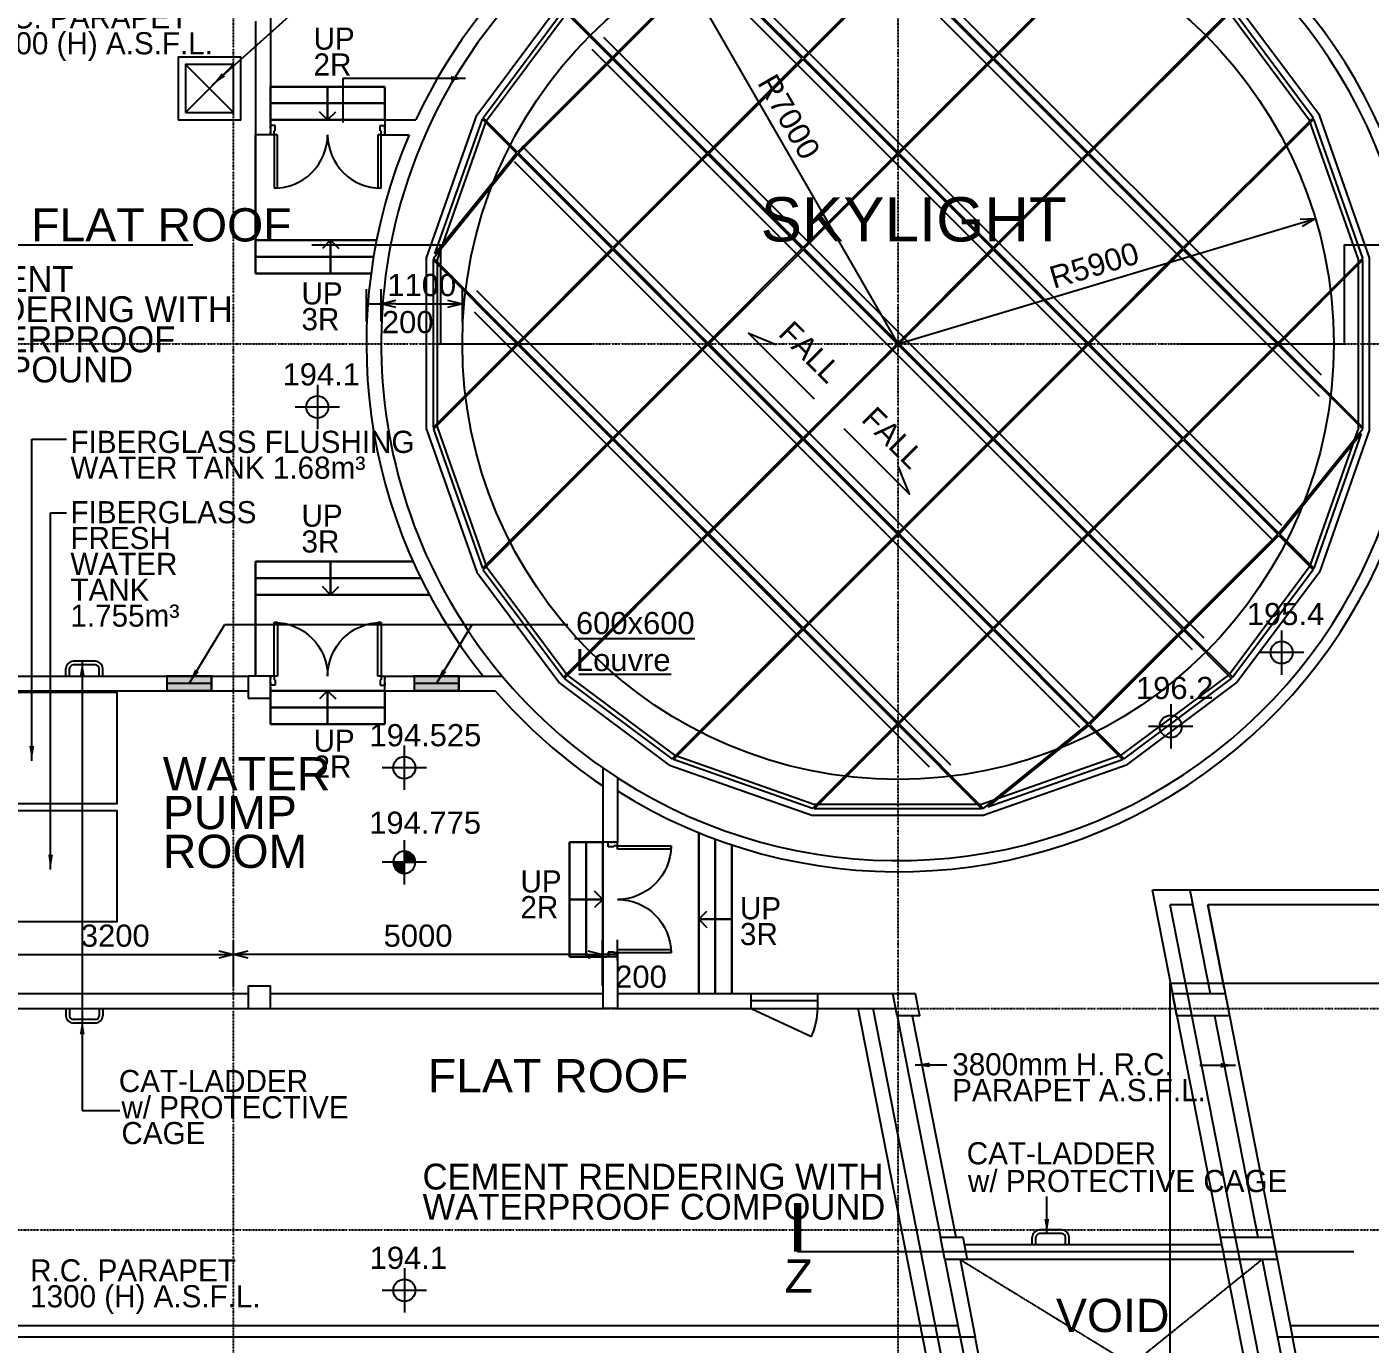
# Model space of a CAD drawing. Header units: millimetres. Extents: x 464 to 50148, y 310 to 56051.
# Drawn here: x 9961 to 28153, y 9373 to 27210 of the extents above; entities that cross this region are included whole.
import ezdxf

# ---------------------------------------------------------------- set-up
doc = ezdxf.new("R2010")
doc.units = ezdxf.units.MM
doc.linetypes.add('CENTER', pattern=[50.8, 31.75, -6.35, 6.35, -6.35])
doc.linetypes.add('DASHDOT', pattern=[1, 0.5, -0.25, 0, -0.25])
doc.layers.get('0').update_dxf_attribs({"color": 8})
doc.layers.get('Defpoints').update_dxf_attribs({"color": 8})
doc.layers.add('A Wall', color=8, linetype='Continuous', lineweight=30)
for name, color, linetype in [('A-032-PLAN LEVELS', 8, 'Continuous'), ('BW-AC-PLINTH', 8, 'Continuous'), ('BW-AC-SO', 8, 'Continuous'), ('COL-10 Rev j', 8, 'Continuous'), ('COL-228 Rev j', 8, 'Continuous'), ('DLN020__', 8, 'DASHDOT'), ('DLN030', 8, 'Continuous'), ('DLN032__', 8, 'Continuous'), ('DLN040__', 8, 'Continuous'), ('DLN041__', 8, 'Continuous'), ('DLN052__', 8, 'Continuous'), ('DLN210__', 8, 'Continuous'), ('DLN220__', 8, 'Continuous'), ('DLN240__', 8, 'Continuous'), ('DLN246__', 8, 'Continuous'), ('DLN280__', 8, 'Continuous'), ('DLN314__', 8, 'Continuous'), ('DLN324__', 8, 'Continuous'), ('DLN325__', 8, 'Continuous'), ('DLN327__', 8, 'CENTER'), ('DLN374__', 8, 'Continuous'), ('FITDOOR', 8, 'Continuous'), ('LEVEL', 8, 'Continuous')]:
    doc.layers.add(name, color=color, linetype=linetype)
doc.styles.add('ROMANS', font='swissl.ttf')
doc.styles.add('SWIS721LT450', font='swissl.ttf')
doc.styles.add('SWIS721LT750', font='swissl.ttf')
doc.dimstyles.new('INTDIM', dxfattribs={"dimscale": 200, "dimtxt": 2.25, "dimasz": 1.5, "dimexe": 1, "dimexo": 0, "dimgap": 1, "dimtad": 1, "dimdec": 0, "dimrnd": 1, "dimzin": 1, "dimdsep": 46, "dimtxsty": 'SWIS721LT450', "dimcen": 1, "dimclrd": 256, "dimclre": 256, "dimclrt": 256, "dimaunit": 1, "dimadec": 3, "dimazin": 0, "dimtfac": 1, "dimtdec": 0, "dimtix": 1, "dimtmove": 2, "dimatfit": 0, "dimfxl": 1, "dimtolj": 1, "dimtzin": 0, "dimarcsym": 0})

# ---------------------------------------------------------------- blocks, each defined once
blk = doc.blocks.new('DIMARR')
for p, q in [((-1, 0.25), (0, 0)), ((-1, 0), (0, 0)), ((0, 0), (-1, -0.25))]:
    blk.add_line(p, q)
blk = doc.blocks.new('*D104')
at = {"layer": 'Defpoints', "color": 0, "transparency": 16777216}
for p in [(27411, 24614), (21759, 22919)]:
    blk.add_point(p, dxfattribs=at)
at = {"layer": 'DLN030', "lineweight": -2, "transparency": 16777216}
blk.add_line((21759, 22919), (27219, 24556), dxfattribs=at)
at = {"layer": 'DLN030', "lineweight": -2, "transparency": 16777216, "xscale": 200, "yscale": 200, "zscale": 200, "rotation": 16.68694056221855}
blk.add_blockref('DIMARR', (27411, 24614), dxfattribs=at)
at = {"layer": 'DLN030', "transparency": 16777216, "insert": (24416, 23981), "char_height": 300, "attachment_point": 5, "rotation": 16.6869, "style": 'SWIS721LT450'}
blk.add_mtext('\\A1;R5900', dxfattribs=at)
blk = doc.blocks.new('*D105')
at = {"layer": 'Defpoints', "color": 0, "transparency": 16777216}
for p in [(18265, 28985), (21759, 22919)]:
    blk.add_point(p, dxfattribs=at)
at = {"layer": 'DLN030', "lineweight": -2, "transparency": 16777216}
blk.add_line((21759, 22919), (18365, 28812), dxfattribs=at)
at = {"layer": 'DLN030', "lineweight": -2, "transparency": 16777216, "xscale": 200, "yscale": 200, "zscale": 200, "rotation": 119.9477656497682}
blk.add_blockref('DIMARR', (18265, 28985), dxfattribs=at)
at = {"layer": 'DLN030', "transparency": 16777216, "insert": (20282, 25992), "char_height": 300, "attachment_point": 5, "rotation": 299.9478, "style": 'SWIS721LT450'}
blk.add_mtext('\\A1;R7000', dxfattribs=at)
blk = doc.blocks.new('*D152')
at = {"layer": 'Defpoints', "color": 0, "transparency": 16777216}
for p in [(17759, 14648), (17759, 14368), (17959, 14368)]:
    blk.add_point(p, dxfattribs=at)
at = {"layer": 'DLN030', "lineweight": -2, "transparency": 16777216}
for p, q in [((17759, 14568), (17759, 14848)), ((17959, 14568), (17959, 14848)), ((17959, 14648), (17759, 14648))]:
    blk.add_line(p, q, dxfattribs=at)
at = {"layer": 'DLN030', "transparency": 16777216, "insert": (18278, 14346), "char_height": 300, "attachment_point": 5, "style": 'SWIS721LT450'}
blk.add_mtext('\\A1;200', dxfattribs=at)
blk = doc.blocks.new('*D154')
at = {"layer": 'Defpoints', "color": 0, "transparency": 16777216}
for p in [(12759, 14648), (9559, 14027), (12759, 14027)]:
    blk.add_point(p, dxfattribs=at)
at = {"layer": 'DLN030', "lineweight": -2, "transparency": 16777216}
for p, q in [((9559, 14227), (9559, 14848)), ((12759, 14227), (12759, 14848)), ((9759, 14648), (12559, 14648))]:
    blk.add_line(p, q, dxfattribs=at)
at = {"layer": 'DLN030', "lineweight": -2, "transparency": 16777216, "xscale": 200, "yscale": 200, "zscale": 200, "rotation": 180}
blk.add_blockref('DIMARR', (9559, 14648), dxfattribs=at)
at = {"layer": 'DLN030', "lineweight": -2, "transparency": 16777216, "xscale": 200, "yscale": 200, "zscale": 200}
blk.add_blockref('DIMARR', (12759, 14648), dxfattribs=at)
at = {"layer": 'DLN030', "transparency": 16777216, "insert": (11159, 14902), "char_height": 300, "attachment_point": 5, "style": 'SWIS721LT450'}
blk.add_mtext('\\A1;3200', dxfattribs=at)
blk = doc.blocks.new('*D155')
at = {"layer": 'Defpoints', "color": 0, "transparency": 16777216}
for p in [(14759, 23458), (14559, 23018), (14759, 23020)]:
    blk.add_point(p, dxfattribs=at)
at = {"layer": 'DLN030', "lineweight": -2, "transparency": 16777216}
for p, q in [((14559, 23218), (14559, 23658)), ((14759, 23220), (14759, 23658)), ((14559, 23458), (14759, 23458))]:
    blk.add_line(p, q, dxfattribs=at)
at = {"layer": 'DLN030', "transparency": 16777216, "insert": (15119, 23210), "char_height": 300, "attachment_point": 5, "style": 'SWIS721LT450'}
blk.add_mtext('\\A1;200', dxfattribs=at)
blk = doc.blocks.new('*D156')
at = {"layer": 'Defpoints', "color": 0, "transparency": 16777216}
for p in [(15859, 23458), (14759, 23020), (15859, 23020)]:
    blk.add_point(p, dxfattribs=at)
at = {"layer": 'DLN030', "lineweight": -2, "transparency": 16777216}
for p, q in [((14759, 23220), (14759, 23658)), ((15859, 23220), (15859, 23658)), ((14959, 23458), (15659, 23458))]:
    blk.add_line(p, q, dxfattribs=at)
at = {"layer": 'DLN030', "lineweight": -2, "transparency": 16777216, "xscale": 200, "yscale": 200, "zscale": 200, "rotation": 180}
blk.add_blockref('DIMARR', (14759, 23458), dxfattribs=at)
at = {"layer": 'DLN030', "lineweight": -2, "transparency": 16777216, "xscale": 200, "yscale": 200, "zscale": 200}
blk.add_blockref('DIMARR', (15859, 23458), dxfattribs=at)
at = {"layer": 'DLN030', "transparency": 16777216, "insert": (15309, 23712), "char_height": 300, "attachment_point": 5, "style": 'SWIS721LT450'}
blk.add_mtext('\\A1;1100', dxfattribs=at)
blk = doc.blocks.new('*D159')
at = {"layer": 'Defpoints', "color": 0, "transparency": 16777216}
for p in [(12759, 14648), (12759, 14027), (17759, 14027)]:
    blk.add_point(p, dxfattribs=at)
at = {"layer": 'DLN030', "lineweight": -2, "transparency": 16777216}
for p, q in [((12759, 14227), (12759, 14848)), ((17759, 14227), (17759, 14848)), ((17559, 14648), (12959, 14648))]:
    blk.add_line(p, q, dxfattribs=at)
at = {"layer": 'DLN030', "lineweight": -2, "transparency": 16777216, "xscale": 200, "yscale": 200, "zscale": 200, "rotation": 180}
blk.add_blockref('DIMARR', (12759, 14648), dxfattribs=at)
at = {"layer": 'DLN030', "lineweight": -2, "transparency": 16777216, "xscale": 200, "yscale": 200, "zscale": 200}
blk.add_blockref('DIMARR', (17759, 14648), dxfattribs=at)
at = {"layer": 'DLN030', "transparency": 16777216, "insert": (15259, 14902), "char_height": 300, "attachment_point": 5, "style": 'SWIS721LT450'}
blk.add_mtext('\\A1;5000', dxfattribs=at)
blk = doc.blocks.new('A$C16E72C10')
at = {"layer": 'DLN324__'}
for points in [[(-1215, 6273), (-3041, 5629), (-2581, 5169), (-1215, 6273)], [(-1159, 6292), (-2567, 5155), (-1287, 3875), (-14, 5148)], [(3041, 5629), (1287, 3875), (14, 5148), (1159, 6292)], [(-2595, 5155), (-3060, 5620), (-4517, 4532), (-3868, 3882)], [(1301, 3861), (3060, 5620), (4517, 4532), (2574, 2588)], [(-1301, 3861), (-2581, 5141), (-3854, 3868), (-2574, 2588)], [(0, 5134), (-1273, 3861), (0, 2588), (1273, 3861)], [(-5155, 2595), (-5620, 3060), (-4532, 4517), (-3882, 3868)], [(3861, 1301), (5620, 3060), (4532, 4517), (2588, 2574)], [(-3861, 1301), (-5141, 2581), (-3868, 3854), (-2588, 2574)], [(-1287, 3847), (-2560, 2574), (-1287, 1301), (-14, 2574)], [(1287, 3847), (14, 2574), (1287, 1301), (2560, 2574)], [(-6273, 1215), (-5629, 3041), (-5169, 2581), (-6273, 1215)], [(5629, 3041), (3875, 1287), (5148, 14), (6292, 1159)], [(-6292, 1159), (-5155, 2567), (-3875, 1287), (-5148, 14)], [(-2574, 2560), (-3847, 1287), (-2574, 14), (-1301, 1287)], [(0, 2560), (-1273, 1287), (0, 14), (1273, 1287)], [(2574, 2560), (1301, 1287), (2574, 14), (3847, 1287)], [(-3861, 1273), (-5134, 0), (-3861, -1273), (-2588, 0)], [(-1287, 1273), (-2560, 0), (-1287, -1273), (-14, 0)], [(1287, 1273), (14, 0), (1287, -1273), (2560, 0)], [(3861, 1273), (2588, 0), (3861, -1273), (5134, 0)], [(-5629, -3041), (-3875, -1287), (-5148, -14), (-6292, -1159)], [(-2574, -14), (-3847, -1287), (-2574, -2560), (-1301, -1287)], [(0, -14), (-1273, -1287), (0, -2560), (1273, -1287)], [(2574, -14), (1301, -1287), (2574, -2560), (3847, -1287)], [(6292, -1159), (5155, -2567), (3875, -1287), (5148, -14)], [(6273, -1215), (5629, -3041), (5169, -2581), (6273, -1215)], [(-3861, -1301), (-5620, -3060), (-4532, -4517), (-2588, -2574)], [(-1287, -1301), (-2560, -2574), (-1287, -3847), (-14, -2574)], [(1287, -1301), (14, -2574), (1287, -3847), (2560, -2574)], [(3861, -1301), (5141, -2581), (3868, -3854), (2588, -2574)], [(-1301, -3861), (-3060, -5620), (-4517, -4532), (-2574, -2588)], [(0, -2588), (-1273, -3861), (0, -5134), (1273, -3861)], [(1301, -3861), (2581, -5141), (3854, -3868), (2574, -2588)], [(5155, -2595), (5620, -3060), (4532, -4517), (3882, -3868)], [(-3041, -5629), (-1287, -3875), (-14, -5148), (-1159, -6292)], [(1159, -6292), (2567, -5155), (1287, -3875), (14, -5148)], [(2595, -5155), (3060, -5620), (4517, -4532), (3868, -3882)], [(1215, -6273), (3041, -5629), (2581, -5169), (1215, -6273)]]:
    blk.add_lwpolyline(points, close=True, dxfattribs=at)
for points in [[(1134, 6296), (0, 5162), (-1134, 6296), (1134, 6296)], [(-6296, -1134), (-5162, 0), (-6296, 1134), (-6296, -1134)], [(6296, 1134), (5162, 0), (6296, -1134), (6296, 1134)], [(-1134, -6296), (0, -5162), (1134, -6296), (-1134, -6296)]]:
    blk.add_lwpolyline(points, dxfattribs=at)
blk = doc.blocks.new('*X21')
for p, q in [((45956, 42700), (46156, 42700)), ((45956, 42694), (46156, 42694)), ((45957, 42688), (46156, 42688)), ((45957, 42681), (46156, 42681)), ((45958, 42675), (46156, 42675)), ((45959, 42669), (46156, 42669)), ((45960, 42662), (46156, 42662)), ((45962, 42656), (46156, 42656)), ((45964, 42650), (46156, 42650)), ((45965, 42644), (46156, 42644)), ((45968, 42638), (46156, 42638)), ((45970, 42631), (46156, 42631)), ((45973, 42625), (46156, 42625)), ((45975, 42619), (46156, 42619)), ((45978, 42612), (46156, 42612)), ((45982, 42606), (46156, 42606)), ((45986, 42600), (46156, 42600)), ((45990, 42594), (46156, 42594)), ((45994, 42588), (46156, 42588)), ((45999, 42581), (46156, 42581)), ((46004, 42575), (46156, 42575)), ((46009, 42569), (46156, 42569)), ((46015, 42562), (46156, 42562)), ((46022, 42556), (46156, 42556)), ((46029, 42550), (46156, 42550)), ((46037, 42544), (46156, 42544)), ((46047, 42538), (46156, 42538)), ((46057, 42531), (46156, 42531)), ((46069, 42525), (46156, 42525)), ((46083, 42519), (46156, 42519)), ((46102, 42512), (46156, 42512)), ((46133, 42506), (46156, 42506))]:
    blk.add_line(p, q)
blk = doc.blocks.new('*X20')
for p, q in [((46156, 42900), (46200, 42900)), ((46156, 42894), (46222, 42894)), ((46156, 42888), (46238, 42888)), ((46156, 42881), (46250, 42881)), ((46156, 42875), (46261, 42875)), ((46156, 42869), (46271, 42869)), ((46156, 42862), (46279, 42862)), ((46156, 42856), (46287, 42856)), ((46156, 42850), (46294, 42850)), ((46156, 42844), (46300, 42844)), ((46156, 42838), (46306, 42838)), ((46156, 42831), (46311, 42831)), ((46156, 42825), (46316, 42825)), ((46156, 42819), (46320, 42819)), ((46156, 42812), (46324, 42812)), ((46156, 42806), (46328, 42806)), ((46156, 42800), (46332, 42800)), ((46156, 42794), (46335, 42794)), ((46156, 42788), (46338, 42788)), ((46156, 42781), (46341, 42781)), ((46156, 42775), (46343, 42775)), ((46156, 42769), (46345, 42769)), ((46156, 42762), (46347, 42762)), ((46156, 42756), (46349, 42756)), ((46156, 42750), (46351, 42750)), ((46156, 42744), (46352, 42744)), ((46156, 42738), (46353, 42738)), ((46156, 42731), (46354, 42731)), ((46156, 42725), (46355, 42725)), ((46156, 42719), (46355, 42719)), ((46156, 42712), (46356, 42712)), ((46156, 42706), (46356, 42706))]:
    blk.add_line(p, q)
blk = doc.blocks.new('ELFIN')
at = {"layer": 'DLN032__'}
for p, q in [((0, 0.5), (0, 0)), ((0, 0), (-0.5, 0)), ((0, 0), (0, -0.5)), ((0.5, 0), (0, 0))]:
    blk.add_line(p, q, dxfattribs=at)
for start, end in [(90, 180), (180, 270), (0, 90), (270, 0)]:
    blk.add_arc((0, 0), 0.25, start, end, dxfattribs=at)
at = {"layer": 'DLN032__', "xscale": 0.001250000001164153, "yscale": 0.001250000001164153, "zscale": 0.001250000001164153}
for name in ['*X20', '*X21']:
    blk.add_blockref(name, (-57.695, -53.381), dxfattribs=at)
at = {"layer": 'DLN032__', "style": 'ROMANS'}
blk.add_attdef('ELFIN', (0.254, 0.347), '', height=0.5, dxfattribs=at)
blk = doc.blocks.new('DR1CL3')
at = {"layer": 'FITDOOR'}
for p, q in [((0, 0), (0, -37.5)), ((50, 0), (0, 0)), ((50, 0), (50, -50)), ((12, -37.5), (0, -37.5)), ((12, -87.5), (0, -87.5)), ((0, -87.5), (0, -125)), ((62.5, -125), (0, -125)), ((62.5, -50), (50, -50)), ((62.5, -50), (62.5, -125))]:
    blk.add_line(p, q, dxfattribs=at)
blk = doc.blocks.new('DR1CD')
at = {"layer": 'FITDOOR'}
for p, q in [((0, 1), (45, 1)), ((0, 1), (0, 0)), ((45, 0), (45, 1)), ((0, 0), (45, 0))]:
    blk.add_line(p, q, dxfattribs=at)
blk = doc.blocks.new('DR2M')
at = {"layer": 'FITDOOR'}
for centre, start, end in [((0, 0), 0, 90), ((1, 0), 90, 180)]:
    blk.add_arc(centre, 0.5, start, end, dxfattribs=at)
blk = doc.blocks.new('DR1AD')
at = {"layer": 'FITDOOR'}
for p, q in [((-45, 1), (0, 1)), ((-45, 1), (-45, 0)), ((0, 0), (0, 1)), ((-45, 0), (0, 0))]:
    blk.add_line(p, q, dxfattribs=at)
blk = doc.blocks.new('DR1CR3')
at = {"layer": 'FITDOOR'}
for p, q in [((-50, 0), (0, 0)), ((-50, 0), (-50, -50)), ((0, 0), (0, -37.5)), ((-62.5, -50), (-62.5, -125)), ((-62.5, -50), (-50, -50)), ((-62.5, -125), (0, -125)), ((-12, -37.5), (0, -37.5)), ((-12, -87.5), (0, -87.5)), ((0, -87.5), (0, -125))]:
    blk.add_line(p, q, dxfattribs=at)
blk = doc.blocks.new('ELEX')
at = {"layer": 'DLN032__'}
for p, q in [((0, 0.5), (0, -0.5)), ((0.5, 0), (-0.5, 0))]:
    blk.add_line(p, q, dxfattribs=at)
blk.add_circle((0, 0), 0.25, dxfattribs=at)
at = {"layer": 'DLN032__', "style": 'ROMANS'}
blk.add_attdef('ELEX', (0.257, 0.354), '', height=0.5, dxfattribs=at)
blk = doc.blocks.new('A$C1C675FFA')
at = {"layer": 'BW-AC-PLINTH'}
blk.add_lwpolyline([(-9750, 3030), (-8900, 3030), (-8900, 3880), (-9750, 3880)], close=True, dxfattribs=at)
at = {"layer": 'BW-AC-SO', "ltscale": 0.5}
for p, q in [((-9650, 3130), (-9000, 3780)), ((-9000, 3130), (-9650, 3780))]:
    blk.add_line(p, q, dxfattribs=at)
blk.add_lwpolyline([(-9650, 3130), (-9000, 3130), (-9000, 3780), (-9650, 3780)], close=True, dxfattribs=at)

msp = doc.modelspace()

# ---------------------------------------------------------------- hatches: boundary and pattern name
at = {"layer": 'COL-228 Rev j'}
h = msp.add_hatch(color=256, dxfattribs=at)
h.dxf.hatch_style = 1
h.paths.add_polyline_path([(12459.5, 18219.5), (11859.5, 18219.5), (11859.5, 18419.5), (12459.5, 18419.5)])
h = msp.add_hatch(color=256, dxfattribs=at)
h.dxf.hatch_style = 1
h.paths.add_polyline_path([(15209.5, 18419.5), (15809.5, 18419.5), (15809.5, 18219.5), (15209.5, 18219.5)])

# ---------------------------------------------------------------- linework, layer by layer
at = {"layer": 'A Wall'}
for p, q in [((14809.5, 26399.7), (13259.5, 26399.7)), ((14034.5, 25949.7), (14034.5, 26399.7)), ((14809.5, 26174.7), (13259.5, 26174.7)), ((14809.5, 25949.7), (13259.5, 25949.7)), ((13059.5, 25749.7), (13059.5, 23869.5)), ((13059.5, 24319.5), (14696.9, 24319.5)), ((14075.5, 24319.5), (14075.5, 23869.5)), ((13059.5, 24094.5), (14656, 24094.5)), ((13059.5, 23869.5), (14622.4, 23869.5)), ((13059.5, 19969.5), (15191.5, 19969.5)), ((13059.5, 19969.5), (13059.5, 18419.5)), ((14075.5, 19519.5), (14075.5, 19969.5)), ((13059.5, 19744.5), (15297.3, 19744.5)), ((13059.5, 19519.5), (15412.8, 19519.5)), ((14809.5, 18219.5), (13259.5, 18219.5)), ((14034.5, 18219.5), (14034.5, 17769.5)), ((14809.5, 17994.5), (13259.5, 17994.5)), ((14809.5, 17769.5), (13259.5, 17769.5)), ((19059.5, 16298.9), (19059.5, 14119.5)), ((19284.5, 16211.5), (19284.5, 14119.5)), ((17309.5, 16169.5), (17309.5, 14619.5)), ((17534.5, 16169.5), (17534.5, 14619.5)), ((17759.5, 16169.5), (17759.5, 14619.5)), ((19509.5, 16132.7), (19509.5, 14119.5)), ((17759.5, 15394.5), (17309.5, 15394.5)), ((19059.5, 15126.1), (19509.5, 15126.1))]:
    msp.add_line(p, q, dxfattribs=at)
for points in [[(13259.5, 26399.7), (13259.5, 25899.7)], [(14809.5, 26399.7), (14809.5, 25949.7)], [(13259.5, 17769.5), (13259.5, 18269.5)], [(14809.5, 17769.5), (14809.5, 18219.5)], [(17309.5, 16169.5), (17759.5, 16169.5)], [(17309.5, 14619.5), (17809.5, 14619.5)]]:
    msp.add_lwpolyline(points, dxfattribs=at)
at = {"layer": 'COL-10 Rev j'}
for p, q in [((19006.7, 18923.2), (17378.9, 18923.2)), ((18684.8, 18438.5), (17434.7, 18438.5))]:
    msp.add_line(p, q, dxfattribs=at)
at = {"layer": 'COL-228 Rev j'}
for points in [[(12459.5, 18219.5), (11859.5, 18219.5), (11859.5, 18419.5), (12459.5, 18419.5)], [(15209.5, 18419.5), (15809.5, 18419.5), (15809.5, 18219.5), (15209.5, 18219.5)]]:
    msp.add_lwpolyline(points, close=True, dxfattribs=at)
at = {"layer": 'DLN020__'}
for p, q in [((12759.5, 6669.5), (12759.5, 51919.5)), ((21759.5, 6669.5), (21759.5, 51919.5)), ((1759.5, 22919.5), (45509.5, 22919.5)), ((1759.5, 13919.5), (45509.5, 13919.5)), ((1759.5, 10919.5), (45509.5, 10919.5))]:
    msp.add_line(p, q, dxfattribs=at)
at = {"layer": 'DLN040__'}
for points in [[(20627.3, 22168.7), (19734.8, 23061.2), (20107, 22909.3)], [(21022.9, 21773.2), (21915.4, 20880.7), (21763.4, 21252.9)]]:
    msp.add_lwpolyline(points, dxfattribs=at)
at = {"layer": 'DLN052__', "ltscale": 0.5}
for p, q in [((4403.7, 24259.3), (12208.6, 24259.3)), ((20399.1, 10625.9), (27929.9, 10625.9))]:
    msp.add_line(p, q, dxfattribs=at)
at = {"layer": 'DLN052__', "ltscale": 0.01}
for points in [[(13820.1, 24259.3), (15563.3, 24259.3), (15563.3, 22919.5), (17613.2, 22919.5)], [(25579.6, 22919.5), (27807.5, 22919.5), (27807.5, 24259.3), (28522.5, 24259.3)]]:
    msp.add_lwpolyline(points, dxfattribs=at)
at = {"layer": 'DLN052__', "ltscale": 0.05}
msp.add_lwpolyline([(28522.5, 17030.9), (28522.5, 14258), (25441.7, 14258), (25441.7, 3724.1)], dxfattribs=at)
at = {"layer": 'DLN052__', "ltscale": 0.5, "const_width": 100}
msp.add_lwpolyline([(20399.1, 10625.9), (20399.1, 11283.2)], dxfattribs=at)
at = {"layer": 'DLN210__'}
for p, q in [((13259.5, 27432), (13259.5, 25749.7)), ((13059.5, 27285.2), (13059.5, 25749.7)), ((14809.5, 25949.7), (15228.1, 25949.7)), ((14809.5, 25949.7), (14809.5, 25749.7)), ((13259.5, 25749.7), (13059.5, 25749.7)), ((14809.5, 25749.7), (15139, 25749.7)), ((9659.5, 18419.5), (12959.5, 18419.5)), ((14809.5, 18419.5), (16397.5, 18419.5)), ((14809.5, 18219.5), (14809.5, 18419.5)), ((9659.5, 18219.5), (12959.5, 18219.5)), ((14809.5, 18219.5), (16305.1, 18219.5)), ((25710.5, 15519.5), (25985.1, 14119.5)), ((29259.5, 15519.5), (25710.5, 15519.5)), ((29259.5, 15319.5), (25953.6, 15319.5)), ((25953.6, 15319.5), (27100.6, 9469.5)), ((26174.7, 14191.9), (25953.6, 15319.5)), ((9659.5, 14119.5), (12959.5, 14119.5)), ((13259.5, 14119.5), (17759.5, 14119.5)), ((17959.5, 14119.5), (21688.9, 14119.5)), ((9659.5, 13919.5), (12959.5, 13919.5)), ((13259.5, 13919.5), (17759.5, 13919.5)), ((17959.5, 13919.5), (21728.1, 13919.5)), ((21747.7, 13819.5), (22335.9, 10819.5)), ((21951.5, 13819.5), (22539.7, 10819.5)), ((26043.9, 13819.5), (26632.1, 10819.5)), ((26144.2, 10719.5), (22655.5, 10719.5)), ((22394.7, 10519.5), (22600.6, 9469.5)), ((22598.6, 10519.5), (22804.4, 9469.5)), ((26183.4, 10519.5), (22694.7, 10519.5)), ((26690.9, 10519.5), (26896.8, 9469.5))]:
    msp.add_line(p, q, dxfattribs=at)
at = {"layer": 'DLN210__', "ltscale": 0.03}
for p, q in [((19770.9, 13919.5), (19770.9, 14119.5)), ((20670.9, 14019.5), (19770.9, 14019.5)), ((20670.9, 13919.5), (20670.9, 14119.5)), ((19770.9, 13919.5), (20586.5, 13539.1))]:
    msp.add_line(p, q, dxfattribs=at)
msp.add_lwpolyline([(20586.5, 13539.1, 0.1003102), (20670.9, 13919.5, 20.4727372)], format="xyb", dxfattribs=at)
at = {"layer": 'DLN220__', "ltscale": 0.05}
for p, q in [((26742.3, 7669.5), (25203, 15519.5)), ((25710.5, 15519.5), (25203, 15519.5)), ((26946.1, 7669.5), (25446.1, 15319.5)), ((25749.8, 15319.5), (25446.1, 15319.5)), ((22446.1, 7669.5), (21220.6, 13919.5)), ((22649.9, 7669.5), (21424.4, 13919.5))]:
    msp.add_line(p, q, dxfattribs=at)
at = {"layer": 'DLN220__'}
for points in [[(9684.5, 16694.5), (11184.5, 16694.5), (11184.5, 18194.5), (9684.5, 18194.5)], [(9684.5, 15094.5), (11184.5, 15094.5), (11184.5, 16594.5), (9684.5, 16594.5)]]:
    msp.add_lwpolyline(points, close=True, dxfattribs=at)
for radius, start, end in [(7200, 102.22818, 155.11132), (7000, 100.9111, 159.07517), (7200, 156.85379, 218.68219), (7000, 159.07517, 235.1501), (7200, 220.75136, 236.25101)]:
    msp.add_arc((21759.5, 22919.5), radius, start, end, dxfattribs=at)
at = {"layer": 'DLN240__'}
for p, q in [((14034.5, 25949.7), (13924.2, 26059.9)), ((14034.5, 25949.7), (14144.7, 26059.9)), ((14075.5, 24319.5), (13965.3, 24209.3)), ((14075.5, 24319.5), (14185.7, 24209.3)), ((14075.5, 19519.5), (13965.3, 19629.7)), ((14075.5, 19519.5), (14185.7, 19629.7)), ((14034.5, 18219.5), (13924.2, 18109.3)), ((14034.5, 18219.5), (14144.7, 18109.3)), ((17759.5, 15394.5), (17649.2, 15504.7)), ((17759.5, 15394.5), (17649.2, 15284.3)), ((19059.5, 15126.1), (19169.7, 15236.3)), ((19059.5, 15126.1), (19169.7, 15015.9))]:
    msp.add_line(p, q, dxfattribs=at)
at = {"layer": 'DLN246__'}
for p, q in [((10890, 18619.5), (10590, 18619.5)), ((10890, 18569.5), (10590, 18569.5)), ((10490, 18419.5), (10490, 18519.5)), ((10540, 18419.5), (10540, 18519.5)), ((10940, 18419.5), (10940, 18519.5)), ((10990, 18419.5), (10990, 18519.5)), ((10490, 13919.5), (10490, 13819.5)), ((10540, 13919.5), (10540, 13819.5)), ((10940, 13919.5), (10940, 13819.5)), ((10990, 13919.5), (10990, 13819.5)), ((10890, 13769.5), (10590, 13769.5)), ((10890, 13719.5), (10590, 13719.5)), ((23976.8, 10919.5), (23676.8, 10919.5)), ((23576.8, 10719.5), (23576.8, 10819.5)), ((23626.8, 10719.5), (23626.8, 10819.5)), ((23976.8, 10869.5), (23676.8, 10869.5)), ((24026.8, 10719.5), (24026.8, 10819.5)), ((24076.8, 10719.5), (24076.8, 10819.5))]:
    msp.add_line(p, q, dxfattribs=at)
for centre, radius, start, end in [((10590, 18519.5), 100, 90, 180), ((10590, 18519.5), 50, 90, 180), ((10890, 18519.5), 100, 0, 90), ((10890, 18519.5), 50, 0, 90), ((10590, 13819.5), 100, 180, 270), ((10590, 13819.5), 50, 180, 270), ((10890, 13819.5), 50, 270, 0), ((10890, 13819.5), 100, 270, 0), ((23676.8, 10819.5), 100, 90, 180), ((23976.8, 10819.5), 100, 0, 90), ((23676.8, 10819.5), 50, 90, 180), ((23976.8, 10819.5), 50, 0, 90)]:
    msp.add_arc(centre, radius, start, end, dxfattribs=at)
at = {"layer": 'DLN280__'}
for p, q in [((27464.6, 22202.9), (21042.9, 28624.7)), ((27493.6, 22492.2), (21332.2, 28653.6)), ((26955.3, 20456.6), (19296.6, 28115.3)), ((26849.3, 20244.4), (19084.4, 28009.3)), ((25904.1, 18933.9), (17773.9, 27064.1)), ((25745, 18774.8), (17614.8, 26905)), ((24434.5, 17829.6), (16669.6, 25594.6)), ((24222.3, 17723.6), (16563.6, 25382.4)), ((22476, 17214.3), (16054.3, 23636)), ((22186.7, 17185.4), (16025.3, 23346.8))]:
    msp.add_line(p, q, dxfattribs=at)
at = {"layer": 'DLN280__', "ltscale": 0.05}
for p, q in [((17759.5, 17174.9), (17759.5, 16169.5)), ((17959.5, 17040.7), (17959.5, 16169.5)), ((17959.5, 16169.5), (17759.5, 16169.5)), ((17959.5, 14619.5), (17759.5, 14619.5)), ((17759.5, 14619.5), (17759.5, 13919.5)), ((17959.5, 14619.5), (17959.5, 13919.5)), ((17959.5, 13919.5), (17759.5, 13919.5))]:
    msp.add_line(p, q, dxfattribs=at)
at = {"layer": 'DLN280__'}
for points in [[(12959.5, 18119.5), (13259.5, 18119.5), (13259.5, 18419.5), (12959.5, 18419.5)], [(12959.5, 13919.5), (13259.5, 13919.5), (13259.5, 14219.5), (12959.5, 14219.5)], [(21688.9, 14119.5), (21988.9, 14119.5), (22047.7, 13819.5), (21747.7, 13819.5)], [(25477.6, 14119.5), (26188.9, 14119.5), (26247.7, 13819.5), (25536.4, 13819.5)], [(22335.9, 10819.5), (22635.9, 10819.5), (22694.7, 10519.5), (22394.7, 10519.5)], [(26124.6, 10819.5), (26835.9, 10819.5), (26894.7, 10519.5), (26183.4, 10519.5)], [(22804.4, 9469.5), (22600.6, 9469.5), (22649.6, 9219.5), (22953.6, 7669.5), (23157.4, 7669.5)], [(27100.6, 9469.5), (26896.8, 9469.5), (27249.8, 7669.5), (27453.6, 7669.5)]]:
    msp.add_lwpolyline(points, close=True, dxfattribs=at)
msp.add_circle((21759.5, 22919.5), 5900, dxfattribs=at)
at = {"layer": 'DLN280__', "ltscale": 0.05}
for radius, start, end in [(7150, 237.89527, 80.54136), (7000, 235.1501, 80.33675)]:
    msp.add_arc((21759.5, 22919.5), radius, start, end, dxfattribs=at)
at = {"layer": 'DLN314__'}
for points in [[(42559.5, 21259.7), (42559.5, 9619.5), (27071.2, 9619.5)], [(42709.5, 21212.6), (42709.5, 9469.5), (27100.6, 9469.5)], [(22600.6, 9469.5), (8309.5, 9469.5), (8309.5, 13919.5)], [(22571.2, 9619.5), (8459.5, 9619.5), (8459.5, 13919.5)]]:
    msp.add_lwpolyline(points, dxfattribs=at)
at = {"layer": 'DLN314__', "ltscale": 0.03, "const_width": 25}
for points in [[(12459.5, 18419.5), (12459.5, 18219.5), (11859.5, 18219.5), (11859.5, 18419.5)], [(15809.5, 18419.5), (15809.5, 18219.5), (15209.5, 18219.5), (15209.5, 18419.5)]]:
    msp.add_lwpolyline(points, close=True, dxfattribs=at)
for points in [[(12459.5, 18319.5), (11859.5, 18319.5)], [(15809.5, 18319.5), (15209.5, 18319.5)]]:
    msp.add_lwpolyline(points, dxfattribs=at)
at = {"layer": 'DLN327__', "ltscale": 0.02}
for p, q in [((22598.6, 10519.5), (27249.8, 7669.5)), ((26690.9, 10519.5), (23157.4, 7669.5))]:
    msp.add_line(p, q, dxfattribs=at)
at = {"layer": 'DLN374__'}
for p, q in [((16053.6, 26014), (17169.7, 27509.3)), ((27465.3, 26014), (26349.2, 27509.3)), ((16187.4, 25942.6), (17276.8, 27402.1)), ((27331.5, 25942.6), (26242.1, 27402.1)), ((15373.3, 24083.3), (16053.6, 26014)), ((28145.6, 24083.3), (27465.3, 26014)), ((15523.3, 24057.6), (16187.4, 25942.6)), ((27995.6, 24057.6), (27331.5, 25942.6)), ((15373.3, 21755.7), (15373.3, 24083.3)), ((15523.3, 21781.3), (15523.3, 24057.6)), ((27995.6, 21781.3), (27995.6, 24057.6)), ((28145.6, 21755.7), (28145.6, 24083.3)), ((15373.3, 21755.7), (16053.6, 19824.9)), ((15523.3, 21781.3), (16187.4, 19896.3)), ((27995.6, 21781.3), (27331.5, 19896.3)), ((28145.6, 21755.7), (27465.3, 19824.9)), ((16187.4, 19896.3), (17276.8, 18436.9)), ((27331.5, 19896.3), (26242.1, 18436.9)), ((16053.6, 19824.9), (17169.7, 18329.7)), ((27465.3, 19824.9), (26349.2, 18329.7)), ((18736.3, 17347.5), (17276.8, 18436.9)), ((24782.6, 17347.5), (26242.1, 18436.9)), ((18664.9, 17213.6), (17169.7, 18329.7)), ((24854, 17213.6), (26349.2, 18329.7)), ((18736.3, 17347.5), (20631, 16680)), ((24782.6, 17347.5), (22887.9, 16680)), ((18664.9, 17213.6), (20605.4, 16530)), ((24854, 17213.6), (22913.5, 16530)), ((22887.9, 16680), (20631, 16680)), ((22913.5, 16530), (20605.4, 16530))]:
    msp.add_line(p, q, dxfattribs=at)

# ---------------------------------------------------------------- block references
msp.add_blockref('A$C1C675FFA', (21759.5, 22919.5))
at = {"layer": 'A-032-PLAN LEVELS'}
ref = msp.add_blockref('ELEX', (13895.3, 22062.4), dxfattribs=dict(at, xscale=600, yscale=600, zscale=600))
ref.add_attrib('ELEX', '194.1', (13423.8, 22354), dxfattribs={"layer": 'LEVEL', "height": 300, "style": 'ROMANS'})
ref = msp.add_blockref('ELEX', (26954, 18738), dxfattribs=dict(at, xscale=600, yscale=600, zscale=600))
ref.add_attrib('ELEX', '195.4', (26482.5, 19109.7), dxfattribs={"layer": 'LEVEL', "height": 300, "style": 'ROMANS'})
ref = msp.add_blockref('ELEX', (25452.8, 17736.4), dxfattribs=dict(at, xscale=600, yscale=600, zscale=600))
ref.add_attrib('ELEX', '196.2', (24981.3, 18108.1), dxfattribs={"layer": 'LEVEL', "height": 300, "style": 'ROMANS'})
ref = msp.add_blockref('ELEX', (15072.6, 17177.1), dxfattribs=dict(at, xscale=600, yscale=600, zscale=600))
ref.add_attrib('ELEX', '194.525', (14601.1, 17468.8), dxfattribs={"layer": 'LEVEL', "height": 300, "style": 'ROMANS'})
ref = msp.add_blockref('ELEX', (15074.5, 10100.1), dxfattribs=dict(at, xscale=600, yscale=600, zscale=600))
ref.add_attrib('ELEX', '194.1', (14603, 10391.8), dxfattribs={"layer": 'LEVEL', "height": 300, "style": 'ROMANS'})
at = {"layer": 'DLN032__'}
ref = msp.add_blockref('ELFIN', (15072.6, 15898.4), dxfattribs=dict(at, xscale=600, yscale=600, zscale=600))
ref.add_attrib('ELFIN', '194.775', (14597.2, 16283.2), dxfattribs={"layer": 'LEVEL', "height": 300, "style": 'ROMANS'})
at = {"layer": 'DLN325__', "rotation": 179.9999999999006}
for name, p in [('DR1CR3', (13259.5, 25749.7)), ('DR1CL3', (14809.5, 25749.7))]:
    msp.add_blockref(name, p, dxfattribs=at)
at = {"layer": 'DLN325__', "yscale": 1450, "zscale": 1450}
for p, xscale, rotation in [((14759.5, 25749.7), 1450, 179.9999999999006), ((14759.5, 18419.5), -1450, 359.9999999999927), ((17959.5, 14669.5), -1450, 269.9999999999927)]:
    msp.add_blockref('DR2M', p, dxfattribs=dict(at, xscale=xscale, rotation=rotation))
at = {"layer": 'DLN325__', "yscale": 725, "rotation": 179.9999999999006}
for name, p in [('DR1AD', (13309.5, 25749.7)), ('DR1CD', (14759.5, 25749.7))]:
    msp.add_blockref(name, p, dxfattribs=at)
at = {"layer": 'DLN325__', "xscale": -1, "yscale": 725}
for name, p, rotation in [('DR1AD', (13309.5, 18419.5), 359.9999999999927), ('DR1CD', (14759.5, 18419.5), 359.9999999999927), ('DR1AD', (17959.5, 16119.5), 269.9999999999927), ('DR1CD', (17959.5, 14669.5), 269.9999999999927)]:
    msp.add_blockref(name, p, dxfattribs=dict(at, rotation=rotation))
at = {"layer": 'DLN325__', "xscale": -1}
for name, p, rotation in [('DR1CR3', (13259.5, 18419.5), 359.9999999999927), ('DR1CL3', (14809.5, 18419.5), 359.9999999999927), ('DR1CR3', (17959.5, 16169.5), 269.9999999999927), ('DR1CL3', (17959.5, 14619.5), 269.9999999999927)]:
    msp.add_blockref(name, p, dxfattribs=dict(at, rotation=rotation))
at = {"layer": 'DLN374__'}
msp.add_blockref('A$C16E72C10', (21759.5, 22919.5), dxfattribs=at)

# ---------------------------------------------------------------- texts
at = {"layer": 'DLN040__', "style": 'SWIS721LT750'}
for s, p in [('600x600', (17397.3, 18987)), ('Louvre', (17397.3, 18486.8))]:
    msp.add_text(s, height=300, dxfattribs=at).set_placement(p)
at = {"layer": 'DLN040__', "char_height": 300, "line_spacing_factor": 0.7, "style": 'SWIS721LT750'}
for s, insert, width, attachment_point in [('{\\fUnivers|b0|i0|c0|p34;R.C. PARAPET \\P1300 (H) A.S.F.L.}', (9360.1, 27488), 4255.859, 1), ('{\\fUnivers|b0|i0|c0|p34;UP 2R}', (13843.7, 27200.4), 701.508, 1), ('{\\fUnivers|b0|i0|c0|p34;UP 3R}', (13680.6, 23097.3), 701.508, 7), ('{\\fUnivers|b0|i0|c0|p34;FIBERGLASS FLUSHING WATER TANK 1.68m\\fSwis721 Lt BT|b0|i0|c0|p32;³}', (10551.6, 21740.6), 5568.629, 1), ('{\\fUnivers|b0|i0|c0|p34;FIBERGLASS FRESH WATER TANK 1.755m\\fSwis721 Lt BT|b0|i0|c0|p32;³}', (10551.3, 20788), 2099.469, 1), ('{\\fUnivers|b0|i0|c0|p34;UP 3R}', (13680.6, 20741.6), 701.508, 1), ('{\\fUnivers|b0|i0|c0|p34;UP 2R}', (13843.7, 17693.8), 701.508, 1), ('{\\fUnivers|b0|i0|c0|p34;UP 2R}', (16645.7, 15789.8), 701.508, 1), ('{\\fUnivers|b0|i0|c0|p34;UP 3R}', (19618.2, 15425.7), 701.508, 1), ('{\\fUnivers|b0|i0|c0|p34;3800mm H. R.C. PARAPET A.S.F.L.}', (22493.6, 13312.7), 4255.859, 1), ('{\\fUnivers|b0|i0|c0|p34;w/ PROTECTIVE CAGE}', (11242.2, 12730.9), 3958.613, 1), ('{\\fUnivers|b0|i0|c0|p34;R.C. PARAPET \\P1300 (H) A.S.F.L.}', (10005.6, 10521.2), 4255.859, 1)]:
    msp.add_mtext(s, dxfattribs=dict(at, insert=insert, width=width, attachment_point=attachment_point))
at = {"layer": 'DLN040__', "char_height": 300, "width": 3114.64, "attachment_point": 1, "rotation": 315, "style": 'SWIS721LT750'}
for insert in [(20336.7, 23253.9), (21459.8, 22090.7)]:
    msp.add_mtext('{\\fUnivers|b0|i0|c0|p34;FALL}', dxfattribs=dict(at, insert=insert))
at = {"layer": 'DLN040__', "char_height": 300, "attachment_point": 1, "style": 'SWIS721LT750'}
for s, insert, width in [('{\\fUnivers|b0|i0|c0|p34;CAT-LADDER}', (11206.8, 13086), 3114.64), ('{\\fUnivers|b0|i0|c0|p34;CAT-LADDER}', (22689.7, 12107.3), 3114.64), ('{\\fUnivers|b0|i0|c0|p34;w/ PROTECTIVE CAGE}', (22706.4, 11732.4), 5670.701)]:
    msp.add_mtext(s, dxfattribs=dict(at, insert=insert, width=width))
at = {"layer": 'DLN041__', "attachment_point": 7, "style": 'SWIS721LT750'}
for s, insert, char_height, width in [('FLAT ROOF', (10018.9, 24297.6), 450, 3329.349), ('SKYLIGHT ', (19899.5, 24295), 600, 9458.574), ('FLAT ROOF', (15390.9, 12776.8), 450, 7093.931), ('Z', (20222, 10071.3), 450, 471.307), ('VOID', (23898.4, 9530.2), 450, 7093.931)]:
    msp.add_mtext(s, dxfattribs=dict(at, insert=insert, char_height=char_height, width=width))
at = {"layer": 'DLN041__', "attachment_point": 7, "line_spacing_factor": 0.7, "style": 'SWIS721LT750'}
for s, insert, char_height, width in [('{\\fUnivers|b0|i0|c0|p34;CEMENT RENDERING WITH WATERPROOF COMPOUND}', (8616.6, 22390.3), 350, 4496.923), ('WATER PUMP ROOM', (11802.6, 15814.6), 450, 2162.415), ('{\\fUnivers|b0|i0|c0|p34;CEMENT RENDERING WITH WATERPROOF COMPOUND}', (15320.1, 11053.1), 350, 6357.829)]:
    msp.add_mtext(s, dxfattribs=dict(at, insert=insert, char_height=char_height, width=width))

# ---------------------------------------------------------------- dimensions: what is measured, and where the dimension line sits
at = {"layer": 'DLN030'}
for mpoint, picture, middle in [((18265, 28984.9), '*D105', (20282.4, 25992.4)), ((27411, 24613.6), '*D104', (24416.4, 23981.3))]:
    dim = msp.add_radius_dim(center=(21759.5, 22919.5), mpoint=mpoint, dimstyle='INTDIM', override={"dimscale": 1, "dimtxt": 300, "dimasz": 200, "dimexe": 200, "dimexo": 200, "dimgap": 100, "dimrnd": 0, "dimzin": 0, "dimblk": 'DIMARR', "dimcen": 200, "dimclrt": 256}, dxfattribs=at)
    dim.commit()
    dim.dimension.update_dxf_attribs({"geometry": picture, "text_midpoint": middle})
for base, p1, p2, picture, middle in [((15859.5, 23458.1), (14759.5, 23019.9), (15859.5, 23019.9), '*D156', (15309.5, 23712.2)), ((12759.5, 14648), (9559.5, 14026.5), (12759.5, 14026.5), '*D154', (11159.5, 14902.2))]:
    dim = msp.add_linear_dim(base=base, p1=p1, p2=p2, dimstyle='INTDIM', override={"dimscale": 1, "dimtxt": 300, "dimasz": 200, "dimexe": 200, "dimexo": 200, "dimgap": 100, "dimrnd": 0, "dimzin": 0, "dimblk": 'DIMARR', "dimcen": 200, "dimclrt": 256}, dxfattribs=at)
    dim.commit()
    dim.dimension.update_dxf_attribs({"geometry": picture, "text_midpoint": middle})
for base, p1, p2, picture, middle in [((14759.5, 23458.1), (14559.5, 23017.5), (14759.5, 23019.9), '*D155', (15119.2, 23210.2)), ((17759.5, 14648), (17959.5, 14367.9), (17759.5, 14367.9), '*D152', (18277.5, 14346.2))]:
    dim = msp.add_linear_dim(base=base, p1=p1, p2=p2, dimstyle='INTDIM', override={"dimscale": 1, "dimtxt": 300, "dimasz": 200, "dimexe": 200, "dimexo": 200, "dimgap": 100, "dimrnd": 0, "dimzin": 0, "dimblk": 'DIMARR', "dimcen": 200, "dimclrt": 256}, dxfattribs=at)
    dim.commit()
    dim.dimension.update_dxf_attribs({"geometry": picture, "text_midpoint": middle, "dimtype": 160})
dim = msp.add_linear_dim(base=(12759.5, 14648), p1=(17759.5, 14026.5), p2=(12759.5, 14026.5), angle=180, dimstyle='INTDIM', override={"dimscale": 1, "dimtxt": 300, "dimasz": 200, "dimexe": 200, "dimexo": 200, "dimgap": 100, "dimrnd": 0, "dimzin": 0, "dimblk": 'DIMARR', "dimcen": 200, "dimclrt": 256}, dxfattribs=at)
dim.commit()
dim.dimension.update_dxf_attribs({"geometry": '*D159', "text_midpoint": (15259.5, 14902.2)})

# ---------------------------------------------------------------- leaders
at = {"layer": 'DLN040__'}
for points in [[(12474.9, 26425.5), (14073.5, 27860.8)], [(15902.9, 26511.6), (14240.7, 26511.6), (14240.7, 25914.5)], [(10027.7, 17272.5), (10027.7, 21625.4), (10497.1, 21625.4)], [(10282.4, 15800.8), (10282.4, 20628.3), (10497.1, 20628.3)], [(12159.5, 18319.5), (12643.5, 19116.8), (17289.5, 19116.8)], [(15509.5, 18319.5), (15993.5, 19116.8), (16865.8, 19116.8)], [(10711, 18619.5), (10711, 12538), (11219.6, 12538)], [(10711, 13769.5), (10711, 12538), (11219.6, 12538)], [(21989.7, 13153.6), (22421.6, 13153.6)], [(26328.4, 13147.9), (25847.8, 13147.9)], [(23773.5, 10869.5), (23773.5, 11372.6)]]:
    msp.add_leader(points, dimstyle='INTDIM', override={"dimscale": 1, "dimtxt": 300, "dimasz": 200, "dimexe": 200, "dimexo": 200, "dimgap": 100, "dimtad": 0, "dimrnd": 0, "dimzin": 0, "dimcen": 200, "dimclrt": 256}, dxfattribs=at)

doc.saveas('drawing.dxf')
